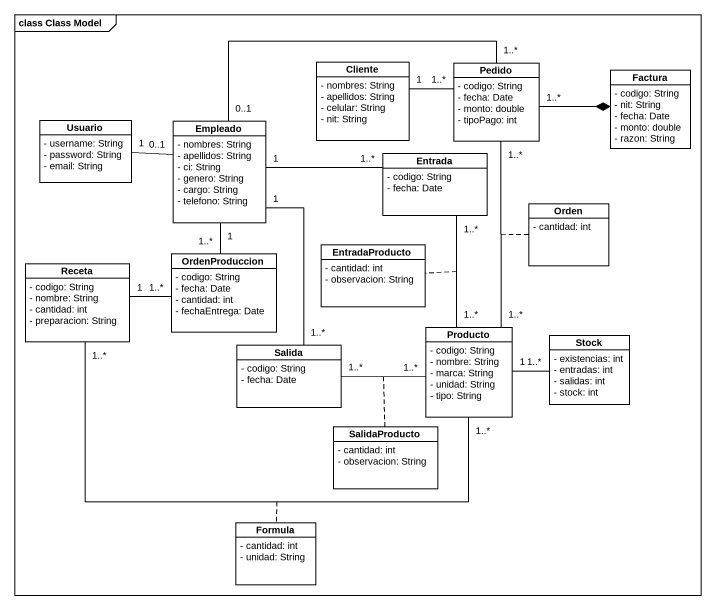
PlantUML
@startuml
mainframe class Class Model
hide circle
hide empty members
skinparam classAttributeIconSize 0
class Cliente {
  - nombres: String
  - apellidos: String
  - celular: String
  - nit: String
}
class Pedido {
  - codigo: String
  - fecha: Date
  - monto: double
  - tipoPago: int
}
class Factura {
  - codigo: String
  - nit: String
  - fecha: Date
  - monto: double
  - razon: String
}
class Usuario {
  - username: String
  - password: String
  - email: String
}
class Empleado {
  - nombres: String
  - apellidos: String
  - ci: String
  - genero: String
  - cargo: String
  - telefono: String
}
class Entrada {
  - codigo: String
  - fecha: Date
}
class Orden {
  - cantidad: int
}
class EntradaProducto {
  - cantidad: int
  - observacion: String
}
class Receta {
  - codigo: String
  - nombre: String
  - cantidad: int
  - preparacion: String
}
class OrdenProduccion {
  - codigo: String
  - fecha: Date
  - cantidad: int
  - fechaEntrega: Date
}
class Salida {
  - codigo: String
  - fecha: Date
}
class Producto {
  - codigo: String
  - nombre: String
  - marca: String
  - unidad: String
  - tipo: String
}
class Stock {
  - existencias: int
  - entradas: int
  - salidas: int
  - stock: int
}
class SalidaProducto {
  - cantidad: int
  - observacion: String
}
class Formula {
  - cantidad: int
  - unidad: String
}
Cliente "1" -right- "1..*" Pedido
Pedido "1..*" -right-* Factura
Empleado "0..1" -right- "1..*" Pedido
Empleado "0..1" -left- "1" Usuario
Empleado "1" -right- "1..*" Entrada
Empleado "1" -- "1..*" OrdenProduccion
Empleado "1" -- "1..*" Salida
Receta "1" -right- "1..*" OrdenProduccion
Receta "1..*" -right- "1..*" Producto
(Receta, Producto) .. Formula
Producto "1..*" -up- "1..*" Pedido
(Producto, Pedido) .. Orden
Producto "1..*" -up- "1..*" Entrada
(Producto, Entrada) .. EntradaProducto
Producto "1..*" -left- "1..*" Salida
(Producto, Salida) .. SalidaProducto
Producto "1" -right- "1..*" Stock
@enduml
